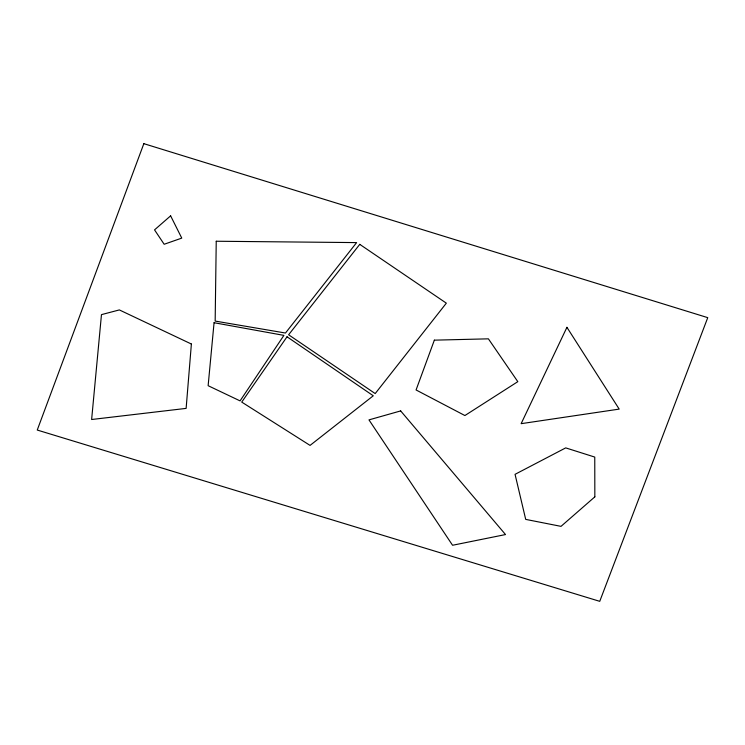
<?xml version="1.0" encoding="UTF-8"?>
<svg xmlns="http://www.w3.org/2000/svg" width="745" height="745" viewBox="0 0 745 745"><rect width="100%" height="100%" fill="white"/><g stroke="black" fill="none" stroke-linecap="round" stroke-linejoin="round"><path stroke-width="1.12" d="M216.236 241.24L215.165 321.076L285.475 333.024L356.622 242.6L216.236 241.24M191.381 344.022L186.129 408.39L91.626 419.51L101.469 314.632L119.349 309.92L191.381 344.022M214.066 322.715L208.134 385.696L240.067 400.885L283.901 335.38L214.066 322.715M434.354 340.158L416.073 389.961L464.908 415.542L517.812 381.663L488.394 338.835L434.354 340.158M143.841 143.664L37.25 430.051L599.744 601.336L707.75 317.649L143.841 143.664M566.926 327.316L521.137 423.672L619.197 409.107L566.926 327.316M287.03 336.787L241.734 402.095L310.06 445.398L373.273 395.781L287.03 336.787M359.76 244.351L288.613 334.775L375.201 393.574L446.339 303.159L359.76 244.351M170.624 215.845L154.541 229.879L164.161 244.267L181.761 238.111L170.624 215.845M594.836 496.859L561.013 526.361L525.7 519.386L515.056 474.332L565.716 447.885L594.761 457.076L594.836 496.859M400.67 410.914L368.971 419.882L452.56 545.265L505.52 534.556L400.67 410.914"/></g></svg>
